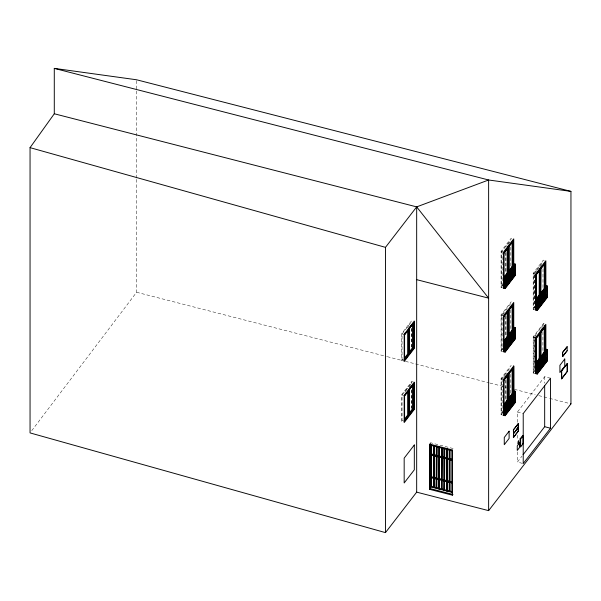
<?xml version="1.0" encoding="UTF-8"?>
<svg xmlns="http://www.w3.org/2000/svg" width="601" height="601" viewBox="0 0 601 601"><rect width="100%" height="100%" fill="white"/><g stroke="black" fill="none" stroke-linecap="round" stroke-linejoin="round"><path stroke-width="0.45" stroke-dasharray="3 2.25" d="M31.748 430.662L136.6 292.266L136.6 179M402.693 359.638L402.054 359.473L402.054 333.998L411.362 321.933L411.993 322.091M407.621 327.763L408.718 326.343M402.768 359.39L401.641 360.848L401.641 333.705L411.783 320.551L413.465 320.987M502.767 287.969L501.076 287.541L501.076 251.346L511.218 238.191L511.218 240.047M501.497 251.917L502.128 252.082L502.128 286.046L501.497 285.881L501.497 251.917L510.805 239.852M508.153 244.261L510.888 240.723M413.465 382.048L411.783 381.612L401.641 394.767L401.641 421.91L402.768 420.452M402.693 420.7L402.054 420.535L402.054 395.06L411.362 382.987L411.993 383.153M404.879 392.393L406.516 390.259M410.904 384.572L407.621 388.824L406.99 388.659M501.497 285.881L502.586 284.468M501.076 287.541L502.767 285.347M502.767 351.54L501.076 351.104L501.076 314.909L511.218 301.762M534.875 309.891L533.185 309.455L533.185 273.26L543.327 260.113L545.017 260.541M504.314 312.813L502.128 315.653L502.128 349.609L501.497 349.451L501.497 315.487L510.805 303.415M536.971 270.458L534.236 274.003L534.236 307.96L533.605 307.802L533.605 273.838L542.906 261.766M537.512 269.751L538.609 268.331M539.721 266.889L541.907 264.057M501.497 349.451L502.586 348.032M533.605 307.802L534.695 306.382M430.121 443.328L430.571 442.742L453.394 448.601L452.944 449.187M501.076 351.104L502.767 348.918M533.185 309.455L534.875 307.269M502.767 415.111L501.076 414.675L501.076 378.48L511.218 365.325M534.875 373.461L533.185 373.026L533.185 336.83L543.327 323.676L545.017 324.112M505.403 374.964L502.128 379.216L502.128 413.18L501.497 413.015L501.497 379.051L510.805 366.986M535.874 335.441L534.236 337.567L534.236 371.531L533.605 371.365L533.605 337.409L537.978 331.737M538.541 331.001L542.906 325.336M541.358 328.334L542.448 326.914M501.497 413.015L502.586 411.602M533.605 371.365L534.695 369.953M501.076 414.675L502.767 412.481M533.185 373.026L534.875 370.832M517.408 422.263L517.408 412.083L544.671 376.714L550.486 378.209M522.389 463.356L517.408 462.071L521.953 456.182M506.433 245.516L507.064 245.681M505.869 246.252L506.5 246.41M501.076 251.346L502.767 251.781M533.185 273.26L534.875 273.695M533.605 273.838L534.236 274.003M505.869 309.815L506.5 309.981M501.076 314.909L502.767 315.345M501.497 315.487L502.128 315.653M533.185 336.83L534.875 337.266M533.605 337.409L534.236 337.567M402.054 333.998L402.693 334.164M505.869 373.386L506.5 373.544M501.076 378.48L502.767 378.915M501.497 379.051L502.128 379.216M136.6 292.266L386.36 356.446M387.269 356.678L404.526 361.111M405.435 361.344L488.996 382.814M489.898 383.047L506.23 387.247M514.373 389.335L535.198 394.692M538.819 395.616L548.781 398.178M549.69 398.41L569.605 403.526M517.408 412.083L523.223 413.571M406.426 389.388L407.057 389.553M402.054 395.06L402.693 395.225M544.671 376.714L544.671 383.198M543.327 323.676L543.327 325.532M542.981 268.857L542.981 288.548M542.906 331.76L542.906 351.953M534.8 274.777L534.8 305.721M534.8 338.348L534.8 369.292M517.408 435.229L517.408 439.857M517.408 451.892L517.408 462.071M510.805 247.191L510.805 266.468M510.805 309.838L510.805 330.039M510.805 374.325L510.805 393.602M505.937 252.405L505.937 272.095M505.937 315.968L505.937 335.666M505.937 380.471L505.937 399.229M505.869 252.675L505.869 271.952M505.869 316.239L505.869 335.516M505.869 379.809L505.869 400.003M411.783 381.612L411.783 383.483M411.43 328.597L411.43 347.168M411.43 389.658L411.43 408.222M411.362 328.296L411.362 347.401M411.362 390.267L411.362 408.462M136.6 80.714L136.6 90.075M136.6 91.006L136.6 178.061"/><path stroke-width="0.9" d="M30.05 147.643L54.293 113.769L54.285 68.379L136.6 79.775L570.95 191.388L570.95 403.872L488.636 510.64L416.673 492.151L385.474 532.621L30.05 432.908L30.05 147.643L385.474 247.357L416.673 206.887L488.628 179.992L570.95 191.388M405.051 333.074L403.955 334.487L404.586 334.652L413.894 322.579L413.263 322.421L413.263 347.889L408.89 353.561L409.521 353.726L409.521 328.251L408.89 328.086M409.98 326.674L411.076 325.254M404.518 334.892L407.763 330.678L407.763 353.891L404.518 358.098M408.327 329.731L408.327 354.29L403.955 359.961L404.586 360.127L413.894 348.054L413.894 322.579M503.954 253.186L507.199 248.979L507.199 273.357M409.439 388.441L410.528 387.021M404.586 395.713L413.894 383.641L413.894 409.116L404.586 421.181L404.586 395.713L403.955 395.548M404.518 395.946L407.763 391.739L407.763 414.953L404.518 419.16M513.915 264.297L504.479 276.543L503.608 276.881L505.125 277.271L515.282 264.094L513.765 263.704L513.915 275.611L513.404 275.483L513.765 275.018L515.282 275.401L515.282 264.094M504.555 276.888L505.719 275.386M506.102 274.882L508.033 272.381M508.423 271.877L509.971 269.872M510.354 269.368L513.832 264.861L514.847 265.116L514.847 275.521L505.569 287.556L505.569 277.151L514.847 265.116M504.119 277.91L504.479 277.444L503.969 277.316L504.119 287.413L503.608 287.286L504.479 286.947L504.119 287.413M505.862 277.857L509.558 273.057L508.176 274.845M510.497 271.84L510.497 270.33M511.654 270.337L511.654 270.563M512.818 268.835L514.088 267.19L514.591 267.317L505.313 279.57L514.591 267.317M507.236 276.295L507.019 274.845M514.088 267.19L512.818 269.06L512.818 267.325M505.035 282.725L507.199 279.923M505.035 284.243L507.762 280.697L508.401 280.862L504.029 286.534L503.39 286.369M505.862 283.514L509.558 278.939L509.34 271.832M511.654 275.994L511.654 268.827M512.818 274.492L514.088 272.846L514.591 272.974L505.313 285.227L514.591 272.974M508.401 280.442L507.019 282.237L507.019 277.482M514.276 274.236L513.915 274.71L512.698 274.296M515.282 275.401L505.125 288.578L503.608 288.187L503.969 287.721M505.298 286.001L508.964 281.245M505.103 286.587L513.832 275.266L514.847 275.521M506.583 275.438L506.365 286.129L505.862 286.001L506.08 277.572M508.401 271.682L508.401 246.898L507.762 246.741L507.747 284.341L507.019 284.498L508.919 282.094M508.904 272.426L508.686 283.124L508.176 282.988L508.401 273.523M510.061 281.328L509.34 281.486L510.061 281.328L510.061 270.923M511.226 269.421L511.226 279.826L510.715 279.698M512.383 278.323L511.654 278.481L512.383 278.323L512.383 267.918M513.539 266.416L513.322 277.106L512.818 276.978L512.818 266.574L513.322 266.701M403.955 421.023L408.327 415.351L408.327 390.793M413.263 383.476L413.263 408.95L408.89 414.622L409.521 414.78L409.521 389.313L408.89 389.147M540.983 267.22L542.079 265.8M536.137 308.448L536.137 274.492L545.438 262.419L545.43 299.028L544.927 298.892L544.927 288.488M503.954 316.75L507.199 312.543L507.236 345.515M540.998 268.7L544.243 264.493L544.273 300.53L543.762 300.395L543.762 290.749M546.024 287.128L545.513 286.993L545.873 285.618L547.391 286.008L547.391 297.322L537.234 310.499L535.716 310.108L535.716 273.913L545.858 260.759L545.858 285.821M513.915 327.868L504.479 340.106L503.608 340.444L505.125 340.835L515.282 327.658L513.765 327.267L513.404 327.74L513.915 327.868L513.915 328.77M536.588 299.366L536.588 298.457L546.024 286.219L545.513 286.091M503.969 340.88L503.608 341.353L504.479 341.015M504.555 340.459L505.719 338.949M506.102 338.453L508.033 335.944M508.423 335.441L509.197 334.441M509.58 333.938L511.128 331.932M511.511 331.436L513.367 329.025M536.663 298.81L537.437 297.803M537.827 297.3L543.62 289.787M544.551 288.585L545.941 286.775L545.941 297.179L537.76 307.795M541.448 293.003L542.17 292.845L541.952 303.535L541.448 303.407L541.448 293.754M537.234 310.499L537.234 299.185L547.391 286.008M505.862 341.421L509.558 336.628M510.497 335.411L510.497 333.901M512.818 332.398L514.088 330.753L514.591 330.881L505.313 343.141L514.591 330.881M537.97 299.771L546.196 289.104L546.7 289.231L537.422 301.492M505.862 341.646L507.236 339.858M509.558 336.853L508.176 338.641L508.176 336.906M537.97 299.997L538.188 299.486M539.127 298.494L540.509 296.706M542.605 293.987L543.988 292.199M537.422 301.266L546.7 289.231M505.035 346.296L507.199 343.487M538.226 303.242L539.307 301.845M540.998 299.651L544.243 295.444M505.035 347.814L507.762 344.268L508.401 344.433L504.029 350.098L504.029 316.134L513.329 304.068L513.322 340.677L512.818 340.542L512.818 330.896M538.233 304.745L539.871 302.619L540.509 302.784M540.983 301.176L544.807 296.218L544.807 289.795M505.862 347.077L509.558 342.51L509.34 334.652L509.843 334.78L509.843 345.184L509.34 345.057L509.34 343.547M511.654 339.557L511.654 339.79M512.818 338.055L514.088 336.41L514.591 336.537L505.313 348.798L514.591 336.537M537.97 305.428L546.196 294.76L546.7 294.888L537.422 307.149M508.401 344.012L507.019 345.8L507.019 338.408M537.97 305.654L539.345 303.866M540.284 302.649L542.823 299.358M544.927 296.631L546.196 294.76M538.323 305.616L541.073 302.048M541.614 301.341L544.897 297.089M536.588 308.869L535.716 309.199L536.227 309.335L536.227 299.831L535.716 299.704M537.422 306.923L546.7 294.888M431.112 487.013L431.112 445.386L431.563 444.808L431.563 486.427L431.112 487.013L451.952 492.369L452.403 491.783L431.563 486.427M504.119 350.984L504.479 350.511L503.608 350.849L504.119 350.984L504.119 341.481M515.282 327.658L515.282 338.972L505.125 352.148L503.608 351.758L508.964 344.809M535.716 310.108L536.077 308.734M538.301 306.758L545.513 297.397L545.513 296.496L546.024 296.624L546.024 297.533M505.103 350.158L513.832 338.829L514.847 339.092L514.847 328.687L505.569 340.714L505.569 351.119L514.847 339.092M506.583 339.002L506.365 349.699L505.862 349.564L506.08 342.269M507.762 310.304L507.522 348.189L507.019 348.062L507.236 346.266M508.904 335.997L508.686 346.687L508.176 346.559L508.401 336.62M509.34 345.057L510.061 344.899L510.061 334.494M511.226 332.992L511.226 343.396L510.715 343.261M512.383 341.894L511.654 342.044L512.383 341.894L512.383 331.482M512.818 340.542L513.036 330.603M538.691 307.765L537.97 307.915L538.691 307.765L538.691 297.352L538.188 297.225M540.509 294.52L540.509 268.82L539.871 268.655L539.63 306.54L539.127 306.412L539.307 270.893L536.062 275.1L536.077 299.238M540.434 267.926L541.073 268.091L540.795 305.038L540.284 304.91L540.509 296.353M541.448 303.407L541.666 294.978M542.823 291.207L543.334 291.342L543.109 302.033L542.605 301.905L542.823 293.476M543.762 300.395L543.988 291.966M544.927 298.892L545.145 297.104M506.696 348.542L508.919 345.658M542.688 301.852L545.468 298.254M513.322 340.677L513.539 329.979M544.273 300.53L544.491 289.84L543.988 289.705M545.43 299.028L545.648 288.33M546.955 297.442L537.677 309.47L537.677 299.065L546.955 287.038L546.955 297.442L545.941 297.179M434.08 487.599L434.305 445.687L434.08 487.599L433.584 487.471L433.809 445.559M436.904 447.257L436.679 488.267L436.183 488.14L436.409 446.227L436.409 455.28M436.679 488.267L436.904 446.355M449.931 459.652L452.29 460.261L431.225 455.197L431.45 454.003L433.809 454.604M431.225 455.197L431.45 454.003M440.916 457.338L439.511 456.978L439.286 488.936L438.79 488.808L439.015 446.896L439.015 455.949M439.286 488.936L439.511 447.024L439.511 456.076M443.523 458.007L442.118 457.646L441.893 489.605L441.397 489.477L441.622 447.565M441.893 489.605L442.118 447.692L442.118 456.745M513.765 391.95L513.75 365.979L503.608 379.126L503.608 415.321L505.125 415.712L515.282 402.542L515.282 391.228L513.765 390.838L513.404 391.304L513.915 391.439L513.915 392.34M506.125 376.001L507.221 374.581M540.983 330.783L542.079 329.363M536.137 372.019L536.137 338.055L545.438 325.982L544.807 325.825L544.807 351.525M503.954 380.32L507.199 376.113L507.199 400.491M540.998 332.27L544.243 328.063L544.273 364.093L543.762 363.966L543.762 353.561M452.29 482.888L431.225 477.825L431.225 476.924L441.622 479.245M451.952 492.369L451.952 450.742L452.403 450.157M431.225 477.825L431.45 476.631M452.065 460.554L452.29 459.359L434.305 454.732M430.121 488.568L452.944 494.435L452.365 495.179L429.542 489.319L430.121 488.568L430.121 444.252M433.584 487.471L434.305 487.306M436.183 488.14L436.409 478.809L434.305 478.268M546.024 350.691L545.513 350.563L545.873 349.189L547.391 349.579L547.391 360.893L537.234 374.062L535.716 373.672L535.716 337.484L545.858 324.33L545.858 349.384M438.79 488.808L439.015 479.478M504.119 414.547L504.479 414.081L503.608 414.42L504.119 414.547L504.479 403.677L513.915 391.439M503.969 404.45L503.608 404.916L504.119 405.051M540.434 331.489L541.073 331.654L541.013 368.323L540.284 368.481L540.509 332.383L539.871 332.225L539.63 370.111L539.127 369.983L539.307 334.464L536.062 338.671L535.716 363.267L536.227 363.402L536.227 372.898L535.716 372.77L536.588 372.432M506.876 401.017L504.555 404.022L505.569 404.285L514.847 392.25L513.832 391.995M507.259 400.514L508.807 398.508M509.58 397.509L511.128 395.503M511.511 395L512.901 393.197M537.827 360.87L541.306 356.355M542.463 354.853L545.941 350.345M512.818 402.602L512.818 404.112L513.322 404.24L513.539 393.55L512.818 393.708L513.322 393.835M505.125 415.712L505.125 404.405L515.282 391.228M537.234 374.062L537.234 362.756L547.391 349.579M505.862 404.991L509.34 400.476M510.497 398.974L510.497 399.199M511.654 397.471L511.654 395.961M512.818 395.969L514.088 394.324L514.591 394.451L505.313 406.704L514.591 394.451M537.97 363.342L546.196 352.674L546.7 352.802L537.422 365.055M505.862 405.217L507.236 403.429M508.401 401.919L508.176 400.476M537.97 363.567L539.345 361.779M540.284 360.562L541.666 358.767M543.762 356.047L545.145 354.259M537.422 364.83L546.7 352.802M441.397 489.477L442.118 489.319M505.035 409.859L507.199 407.057M538.226 366.813L539.307 365.408M540.998 363.214L544.243 359.007M444.717 458.315L444.492 490.281L443.996 490.153L444.222 480.815L442.817 480.454M505.035 411.377L507.762 407.831M538.233 368.315L539.871 366.189L540.509 366.347M540.434 365.453L544.807 359.789L544.807 353.358M505.862 410.648L509.558 405.848M510.497 404.631L510.497 397.464M512.818 401.626L514.088 399.981L514.591 400.108L505.313 412.361L514.591 400.108M537.97 368.999L546.196 358.331L546.7 358.459L537.422 370.712M507.236 409.086L507.019 403.489M509.558 406.073L508.176 407.869L508.176 403.113M514.088 399.981L512.818 401.851L512.818 394.459M537.97 369.224L538.188 368.714M539.127 367.722L540.509 365.934M542.605 363.207L543.988 361.419M544.927 360.202L546.196 358.331M507.853 408.703L504.029 413.668L504.029 379.704L513.329 367.632L513.322 404.24M538.323 369.187L541.073 365.618M541.614 364.912L544.897 360.66M537.422 370.486L546.7 358.459M514.276 401.37L513.404 401.708M452.065 483.181L452.29 481.979L442.118 479.373M503.608 415.321L508.964 408.38M537.97 370.749L545.513 360.968L545.513 360.059L546.024 360.194L546.024 361.096M505.103 413.721L513.832 402.4L514.847 402.662L514.847 392.25M538.301 370.659L545.941 360.75L545.941 351.209M506.583 402.572L506.365 413.263L505.862 413.135L506.08 405.833M507.762 373.875L507.522 411.76L507.019 411.632L507.199 402.37M508.904 399.567L508.686 410.258L508.176 410.122L508.401 408.334M510.061 408.462L509.34 408.62L510.061 408.462L510.061 398.057M511.226 406.96L510.497 407.117L511.226 406.96L511.226 396.555M512.383 405.457L511.654 405.615L512.383 405.457L512.383 395.052M512.818 404.112L513.036 393.422M538.691 371.328L537.97 371.486L538.691 371.328L538.691 360.923M541.666 356.28L542.17 356.408L541.952 367.106L541.448 366.971L541.666 358.542M543.334 354.906L543.109 365.603L542.605 365.468L542.823 357.039M543.762 363.966L543.988 356.671M545.145 351.773L545.648 351.901L545.43 362.591L544.927 362.463L545.145 354.034M507.252 411.385L508.919 409.228M538.804 370.456L540.472 368.3M542.688 365.416L545.468 361.817M448.729 481.972L447.324 481.611L447.099 490.949L446.603 490.822L446.828 481.484L445.424 481.123M544.273 364.093L544.491 353.403L543.988 353.275M514.847 402.662L505.569 414.69L505.569 404.285M546.955 361.013L537.677 373.041L537.677 362.636L546.955 350.601L546.955 361.013L545.941 360.75M449.931 482.28L449.931 491.325L449.435 491.197M562.528 352.509L567.156 346.694L567.156 350.714L562.649 356.558L562.528 352.509L567.156 346.694M562.528 356.528L567.156 350.714M513.367 429.918L518.332 423.66L518.332 427.281L513.494 433.569L513.367 429.918L518.332 423.66M561.552 370.862L567.314 363.59L567.314 371.508L561.68 378.818L561.552 370.862L567.314 363.59M516.597 429.347L518.212 427.251L518.212 423.63M513.494 437.415L513.494 433.794L518.332 427.506L518.212 431.097L513.494 437.415L518.332 431.127L518.332 427.506M561.552 378.78L567.186 371.478L567.186 363.56M520.128 438.865L522.547 435.733L523.05 435.868L523.05 443.711L520.639 446.843L520.128 446.716L520.128 438.865L520.639 439L523.05 435.868M520.128 446.716L521.097 445.461M523.088 454.709L544.671 426.71L544.671 385.977M550.486 428.205L523.223 463.566L523.223 413.571L550.486 378.209L550.486 428.205L544.671 426.71M54.285 68.379L488.628 179.992L488.636 510.64M54.293 113.769L416.673 206.887L488.636 298.149L416.673 279.66M513.404 265.079L513.915 265.206M514.088 267.415L514.591 267.543M535.499 274.326L536.137 274.492M510.497 269.579L511 269.706L511 280.111M514.591 273.2L514.088 272.846M508.176 272.584L508.686 272.719L508.686 283.124M513.036 276.693L513.539 276.821M546.7 289.464L546.196 289.104M508.401 282.703L508.904 282.838M507.747 284.341L507.236 284.205L507.236 282.703M546.196 294.986L546.7 295.121M540.509 294.22L541.013 294.347M506.08 285.715L506.583 285.843M544.807 296.218L545.438 296.383M545.145 298.607L545.648 298.742M543.988 300.109L544.491 300.245M536.588 298.457L535.716 298.795L537.234 299.185M542.823 301.619L543.334 301.747M541.666 303.122L542.17 303.25M540.509 304.624L541.013 304.752M539.345 306.127L539.856 306.255M514.591 331.113L514.088 330.753M511.654 331.639L512.165 331.775L512.165 342.179M535.499 337.89L536.137 338.055M514.591 336.763L514.088 336.41M513.404 338.145L513.915 338.273M507.236 337.371L507.747 337.499M513.404 339.047L513.915 339.182L513.832 329.295M513.036 340.256L513.539 340.384M545.513 349.654L546.024 349.79L536.588 362.027L535.716 362.365L537.234 362.756M546.7 353.027L546.196 352.674M508.401 346.274L508.904 346.401M507.236 347.776L507.747 347.904M546.196 358.557L546.7 358.684M506.08 349.279L506.583 349.406M544.807 359.789L545.438 359.946M539.856 359.421L539.127 359.578L539.63 359.706L539.63 370.111M503.969 351.292L504.479 351.42M545.145 362.178L545.648 362.305M537.97 361.081L538.473 361.209L538.473 371.613M408.327 328.822L408.958 328.98L408.958 354.455L408.327 354.29M543.988 363.68L544.491 363.808M536.077 362.801L536.588 362.929M542.823 365.183L543.334 365.31M541.666 366.685L542.17 366.82M540.509 368.188L541.013 368.323M539.345 369.698L539.856 369.825M413.263 347.889L413.894 348.054M570.514 403.759L570.95 403.872M514.591 394.677L514.088 394.324M511.654 395.21L512.165 395.338L512.165 405.743M509.34 398.215L509.843 398.343L509.843 408.755M514.088 400.206L514.591 400.334M512.698 401.43L513.329 401.596M513.404 402.617L513.915 402.745L513.832 392.859M507.019 401.22L507.522 401.355L507.522 411.76M513.036 403.827L513.539 403.955M504.479 403.677L503.608 404.015L505.125 404.405M508.401 409.837L508.904 409.972M507.236 411.339L507.747 411.475M506.08 412.849L506.583 412.977M408.327 389.876L408.958 390.041L408.958 415.516L408.327 415.351M513.494 433.794L513.367 437.378M413.263 408.95L413.894 409.116M522.547 443.583L523.05 443.711M433.584 445.852L434.08 445.98M436.183 446.52L436.679 446.648M438.79 447.189L439.286 447.317M441.397 447.858L441.893 447.985M431.112 445.386L451.952 450.742M431.225 454.296L452.065 459.652M435.004 455.821L436.409 456.182L436.409 477.9M437.611 456.49L439.015 456.85L439.015 478.576M431.225 476.924L452.065 482.272M436.409 487.847L436.904 487.974M439.015 488.515L439.511 488.643M444.222 489.86L444.717 489.988M446.828 490.529L447.324 490.656M513.765 393.798L513.765 401.22L513.75 365.979M562.649 352.539L562.649 356.558M561.68 370.9L561.68 378.818M545.438 325.982L545.43 362.591M545.145 290.463L545.145 296.346M544.927 352.81L544.927 362.463M544.807 262.254L544.807 287.954M543.109 291.628L543.109 302.033M543.109 355.191L543.109 365.603M542.605 291.5L542.605 301.905M542.605 355.815L542.605 365.468M541.952 293.13L541.952 303.535M541.952 356.701L541.952 367.106M541.448 356.566L541.448 366.971M540.795 294.633L540.795 305.038M540.795 358.204L540.795 368.608M540.284 294.505L540.284 304.91M540.284 358.827L540.284 368.481M539.63 296.135L539.63 306.54M539.127 296.759L539.127 306.412M539.127 360.33L539.127 369.983M538.473 308.05L538.473 297.638L537.97 297.51L537.97 307.915M537.97 361.832L537.97 371.486M536.077 372.304L536.077 373.206M520.639 439L520.639 446.843M513.75 263.899L513.75 238.845L503.608 251.992L503.608 288.187M513.75 266.438L513.75 274.131M513.75 328.199L513.75 302.408L503.608 315.563L503.608 351.758M513.75 329.926L513.75 337.702M513.494 429.948L513.494 433.569M513.322 277.106L513.329 240.498L504.029 252.57L504.029 286.534M512.818 269.962L512.818 276.978M512.698 240.34L512.698 266.957M512.698 304.82L512.698 330.52M512.698 368.39L512.698 394.091M512.135 266.957L512.135 242.579L508.889 246.786L508.889 271.164M512.165 268.204L512.165 278.609M512.135 330.527L512.135 306.142L508.889 310.349L508.889 333.795M512.135 394.091L512.135 369.713L508.889 373.92L508.889 397.366M511.654 276.971L511.654 278.481M511.654 332.398L511.654 342.044M511.654 398.606L511.654 405.615M511 333.277L511 343.682M511 396.84L511 407.245M510.497 272.974L510.497 279.983M510.497 336.537L510.497 343.554M510.497 405.615L510.497 407.117M509.843 271.209L509.843 281.621M509.34 279.983L509.34 281.486M509.34 401.611L509.34 408.62M508.964 246.17L508.964 270.953M508.964 309.733L508.964 335.441M508.964 373.304L508.964 398.087M508.686 336.282L508.686 346.687M508.686 399.853L508.686 410.258M508.401 310.469L508.401 335.253M508.401 374.032L508.401 407.996M508.176 275.979L508.176 282.988M508.176 339.55L508.176 346.559M508.176 408.62L508.176 410.122M507.522 274.221L507.522 284.626M507.522 337.785L507.522 348.189M507.199 275.235L507.236 281.952M507.019 282.988L507.019 284.498M507.019 346.559L507.019 348.062M507.019 410.122L507.019 411.632M506.365 286.129L506.365 275.724L505.862 275.596L505.862 286.001M506.365 339.287L506.365 349.699M506.365 402.858L506.365 413.263M506.08 403.196L506.08 404.931M505.862 339.159L505.862 349.564M505.862 402.73L505.862 413.135M505.313 281.268L505.313 283.304M505.313 344.839L505.313 346.875M505.313 408.402L505.313 410.438M505.125 277.271L505.125 288.578M505.125 340.835L505.125 352.148M452.365 495.179L452.365 449.939L429.542 444.071L429.542 489.319M449.931 449.698L449.931 481.378M449.706 491.618L449.706 449.991L449.21 449.864L449.21 491.49M447.324 449.03L447.324 458.082M447.324 480.71L447.324 458.984L446.828 458.856L446.828 480.582M447.099 490.949L447.099 449.323L446.603 449.195L446.603 490.822M446.828 448.902L446.828 457.954M444.717 448.361L444.717 457.414M444.492 490.281L444.492 448.654L443.996 448.526L443.996 490.153M444.222 448.233L444.222 457.286M444.222 458.187L444.222 479.914M430.571 443.666L430.571 487.058M416.673 206.887L416.673 492.151M404.586 334.652L404.586 360.127M385.474 247.357L385.474 532.621M414.314 321.204L404.173 334.351L404.173 361.501L414.314 348.347L414.314 321.204M412.699 324.277L409.454 328.492L409.454 351.698L412.699 347.491L412.699 324.277M414.314 382.266L404.173 395.413L404.173 422.563L414.314 409.409L414.314 382.266M412.699 385.339L409.454 389.546L409.454 412.759L412.699 408.552L412.699 385.339M414.314 444.988L404.173 458.142L404.173 482.971L414.314 469.817L414.314 444.988M431.45 461.696L431.225 470.132L431.45 461.696M509.115 431.187L504.269 437.475L504.269 444.71L509.115 438.43L509.115 431.187M564.752 359.015L559.914 365.303L559.914 372.545L564.752 366.257L564.752 359.015M518.678 440.909L518.009 441.773L518.009 443.944L518.678 443.072L518.678 440.909M519.512 442.997L517.258 445.919L517.258 450.442L519.512 447.52L519.512 442.997"/></g></svg>
